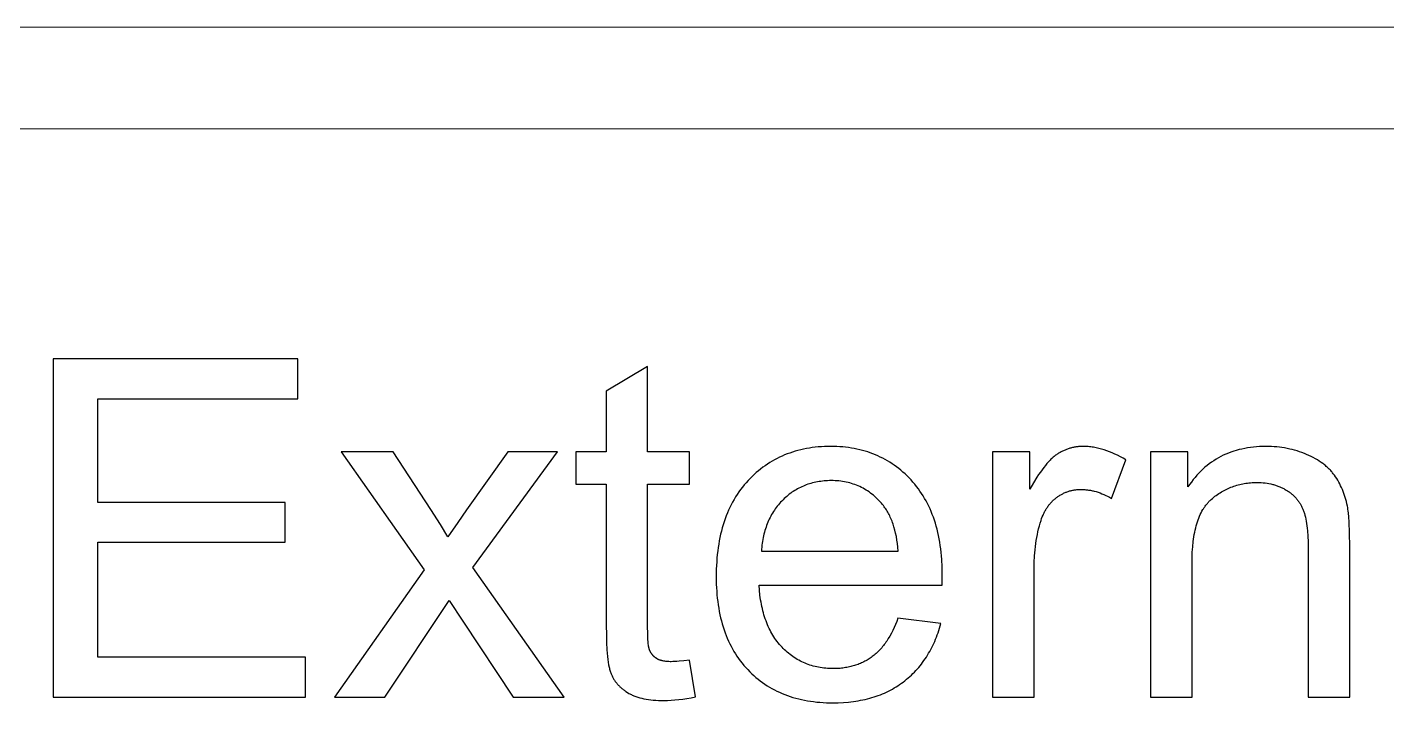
# Model space of a CAD drawing. Header units: metres. Extents: x 0 to 2861, y -1 to 1496.
# Drawn here: x 1.83 to 3.837, y 17.824 to 18.822 of the extents above; entities that cross this region are included whole.
import ezdxf

# ---------------------------------------------------------------- set-up
doc = ezdxf.new("R2010")
doc.units = ezdxf.units.M
doc.layers.add('ARS_DINDING', color=1, linetype='Continuous', lineweight=15)
doc.layers.add('Default', color=18, linetype='Continuous')

msp = doc.modelspace()

# ---------------------------------------------------------------- linework, layer by layer
at = {"layer": 'ARS_DINDING', "color": 251}
msp.add_lwpolyline([(0.0113, 18.8215), (0.0113, 18.6715), (4.4613, 18.6715), (4.4613, 18.8215), (0.1613, 18.8215)], dxfattribs=at)
at = {"layer": 'Default'}
for points in [[(2.2298, 18.3323), (1.8686, 18.3323)], [(1.8686, 18.3323), (1.8686, 17.8326)], [(2.2298, 18.2733), (2.2298, 18.3323)], [(2.7462, 18.321), (2.6852, 18.2842)], [(2.7462, 18.1946), (2.7462, 18.321)], [(1.9347, 18.1203), (1.9347, 18.2733)], [(1.9347, 18.2733), (2.2298, 18.2733)], [(2.6852, 18.2842), (2.6852, 18.1946)], [(2.3706, 18.1946), (2.2939, 18.1946)], [(2.2939, 18.1946), (2.4163, 18.0208)], [(2.4262, 18.1097), (2.3706, 18.1946)], [(2.54, 18.1946), (2.479, 18.109)], [(2.4882, 18.0242), (2.6133, 18.1946)], [(2.6133, 18.1946), (2.54, 18.1946)], [(2.6852, 18.1946), (2.6402, 18.1946)], [(2.6402, 18.1946), (2.6402, 18.1469)], [(2.8079, 18.1946), (2.7462, 18.1946)], [(2.8079, 18.1469), (2.8079, 18.1946)], [(3.1808, 17.9979), (3.1811, 18.0143), (3.1809, 18.0253), (3.1804, 18.0361), (3.18, 18.0413), (3.1795, 18.0465), (3.1789, 18.0516), (3.1782, 18.0566), (3.1775, 18.0615), (3.1766, 18.0664), (3.1757, 18.0712), (3.1746, 18.0759), (3.1735, 18.0805), (3.1723, 18.085), (3.171, 18.0895), (3.1696, 18.0939), (3.1681, 18.0982), (3.1665, 18.1024), (3.1649, 18.1066), (3.1631, 18.1106), (3.1613, 18.1146), (3.1594, 18.1185), (3.1573, 18.1224), (3.1552, 18.1261), (3.153, 18.1298), (3.1507, 18.1334), (3.1483, 18.1369), (3.1459, 18.1404), (3.1433, 18.1437), (3.1407, 18.147), (3.1379, 18.1502), (3.1351, 18.1533), (3.1322, 18.1564), (3.1292, 18.1593), (3.1262, 18.1622), (3.1232, 18.1649), (3.1201, 18.1676), (3.1169, 18.1701), (3.1137, 18.1726), (3.1104, 18.175), (3.1071, 18.1772), (3.1037, 18.1794), (3.1003, 18.1815), (3.0968, 18.1835), (3.0933, 18.1853), (3.0897, 18.1871), (3.0861, 18.1888), (3.0824, 18.1904), (3.0787, 18.1919), (3.0749, 18.1933), (3.0711, 18.1946), (3.0672, 18.1958), (3.0633, 18.1969), (3.0593, 18.1979), (3.0552, 18.1989), (3.0511, 18.1997), (3.047, 18.2004), (3.0428, 18.201), (3.0385, 18.2016), (3.0342, 18.202), (3.0299, 18.2023), (3.0255, 18.2026), (3.021, 18.2027), (3.0165, 18.2028), (3.0118, 18.2027), (3.0072, 18.2026), (3.0027, 18.2023), (2.9982, 18.202), (2.9937, 18.2015), (2.9893, 18.201), (2.985, 18.2004), (2.9807, 18.1996), (2.9765, 18.1988), (2.9723, 18.1978), (2.9682, 18.1968), (2.9642, 18.1957), (2.9602, 18.1944), (2.9562, 18.1931), (2.9523, 18.1917), (2.9485, 18.1902), (2.9447, 18.1885), (2.941, 18.1868), (2.9373, 18.185), (2.9337, 18.1831), (2.9301, 18.181), (2.9266, 18.1789), (2.9231, 18.1767), (2.9197, 18.1744), (2.9164, 18.172), (2.9131, 18.1695), (2.9098, 18.1669), (2.9067, 18.1641), (2.9035, 18.1613), (2.9005, 18.1584), (2.8974, 18.1554), (2.8945, 18.1523), (2.8916, 18.1491), (2.8888, 18.1459), (2.8861, 18.1425), (2.8834, 18.1391), (2.8809, 18.1356), (2.8785, 18.132), (2.8761, 18.1283), (2.8739, 18.1245), (2.8717, 18.1207), (2.8697, 18.1168), (2.8677, 18.1128), (2.8658, 18.1087), (2.864, 18.1046), (2.8623, 18.1004), (2.8607, 18.096), (2.8592, 18.0917), (2.8578, 18.0872), (2.8564, 18.0826), (2.8552, 18.078), (2.854, 18.0733), (2.853, 18.0685), (2.852, 18.0636), (2.8512, 18.0587), (2.8504, 18.0537), (2.8497, 18.0485), (2.8491, 18.0434), (2.8486, 18.0381), (2.8482, 18.0327), (2.8478, 18.0273), (2.8476, 18.0218), (2.8474, 18.0105), (2.8476, 17.9997), (2.8478, 17.9943), (2.8482, 17.9891), (2.8486, 17.9839), (2.8491, 17.9788), (2.8497, 17.9738), (2.8503, 17.9689), (2.8511, 17.964), (2.852, 17.9592), (2.8529, 17.9545), (2.854, 17.9499), (2.8551, 17.9453), (2.8563, 17.9408), (2.8577, 17.9364), (2.8591, 17.9321), (2.8606, 17.9279), (2.8622, 17.9237), (2.8638, 17.9196), (2.8656, 17.9156), (2.8675, 17.9116), (2.8694, 17.9078), (2.8715, 17.904), (2.8736, 17.9003), (2.8758, 17.8966), (2.8781, 17.8931), (2.8806, 17.8896), (2.883, 17.8862), (2.8856, 17.8829), (2.8883, 17.8796), (2.8911, 17.8764), (2.894, 17.8734), (2.8969, 17.8703), (2.8999, 17.8674), (2.903, 17.8646), (2.9061, 17.8619), (2.9093, 17.8593), (2.9126, 17.8567), (2.9159, 17.8543), (2.9193, 17.852), (2.9227, 17.8497), (2.9262, 17.8476), (2.9298, 17.8455), (2.9335, 17.8436), (2.9372, 17.8417), (2.941, 17.8399), (2.9448, 17.8382), (2.9487, 17.8367), (2.9527, 17.8352), (2.9567, 17.8338), (2.9608, 17.8325), (2.965, 17.8313), (2.9692, 17.8302), (2.9735, 17.8292), (2.9778, 17.8283), (2.9822, 17.8275), (2.9867, 17.8268), (2.9913, 17.8262), (2.9959, 17.8256), (3.0006, 17.8252), (3.0053, 17.8249), (3.0101, 17.8246), (3.015, 17.8245), (3.0199, 17.8244), (3.0277, 17.8246), (3.0353, 17.8249), (3.0427, 17.8255), (3.0464, 17.8259), (3.05, 17.8264), (3.0536, 17.8269), (3.0571, 17.8274), (3.0606, 17.8281), (3.064, 17.8288), (3.0674, 17.8295), (3.0708, 17.8303), (3.0741, 17.8312), (3.0773, 17.8321), (3.0805, 17.8331), (3.0837, 17.8342), (3.0868, 17.8353), (3.0899, 17.8364), (3.093, 17.8377), (3.096, 17.8389), (3.0989, 17.8403), (3.1018, 17.8417), (3.1047, 17.8432), (3.1075, 17.8447), (3.1103, 17.8463), (3.113, 17.8479), (3.1157, 17.8496), (3.1183, 17.8514), (3.1209, 17.8532), (3.1235, 17.8551), (3.126, 17.8571), (3.1285, 17.8591), (3.1309, 17.8611), (3.1332, 17.8632), (3.1356, 17.8653), (3.1378, 17.8675), (3.14, 17.8697), (3.1422, 17.872), (3.1443, 17.8743), (3.1464, 17.8767), (3.1484, 17.8791), (3.1503, 17.8816), (3.1522, 17.8841), (3.1541, 17.8867), (3.1559, 17.8893), (3.1577, 17.892), (3.1594, 17.8947), (3.161, 17.8975), (3.1627, 17.9003), (3.1642, 17.9032), (3.1657, 17.9061), (3.1672, 17.9091), (3.1686, 17.9121), (3.17, 17.9151), (3.1713, 17.9182), (3.1725, 17.9214), (3.1737, 17.9246), (3.1749, 17.9279), (3.176, 17.9312), (3.1771, 17.9345), (3.1791, 17.9414)], [(3.3106, 18.1946), (3.2554, 18.1946)], [(3.2554, 18.1946), (3.2554, 17.8326)], [(3.4521, 18.183), (3.4481, 18.1854), (3.4441, 18.1876), (3.4401, 18.1897), (3.4361, 18.1916), (3.4321, 18.1934), (3.4282, 18.195), (3.4242, 18.1965), (3.4203, 18.1978), (3.4183, 18.1984), (3.4163, 18.199), (3.4144, 18.1995), (3.4124, 18.2), (3.4105, 18.2004), (3.4085, 18.2008), (3.4065, 18.2012), (3.4046, 18.2015), (3.4026, 18.2018), (3.4007, 18.2021), (3.3987, 18.2023), (3.3968, 18.2025), (3.3948, 18.2026), (3.3929, 18.2027), (3.391, 18.2027), (3.389, 18.2028), (3.3877, 18.2028), (3.3863, 18.2027), (3.385, 18.2027), (3.3837, 18.2026), (3.3824, 18.2025), (3.3811, 18.2023), (3.3798, 18.2022), (3.3785, 18.202), (3.3772, 18.2018), (3.3759, 18.2016), (3.3747, 18.2013), (3.3734, 18.201), (3.3722, 18.2007), (3.3709, 18.2004), (3.3697, 18.2001), (3.3684, 18.1997), (3.3672, 18.1993), (3.366, 18.1989), (3.3648, 18.1984), (3.3636, 18.198), (3.3624, 18.1975), (3.3612, 18.197), (3.36, 18.1964), (3.3588, 18.1959), (3.3576, 18.1953), (3.3565, 18.1947), (3.3553, 18.194), (3.3542, 18.1934), (3.353, 18.1927), (3.3519, 18.192), (3.3508, 18.1913), (3.3496, 18.1905), (3.3485, 18.1897), (3.3474, 18.1889), (3.3463, 18.188), (3.3451, 18.187), (3.344, 18.186), (3.3428, 18.185), (3.3417, 18.1839), (3.3405, 18.1827), (3.3393, 18.1815), (3.3381, 18.1803), (3.3358, 18.1776), (3.3334, 18.1747), (3.3309, 18.1717), (3.3285, 18.1684), (3.326, 18.1649), (3.3235, 18.1612), (3.321, 18.1573), (3.3159, 18.1489), (3.3106, 18.1397)], [(3.3106, 18.1397), (3.3106, 18.1946)], [(3.5437, 18.1946), (3.4885, 18.1946)], [(3.4885, 18.1946), (3.4885, 17.8326)], [(3.7827, 18.0552), (3.7825, 18.0749), (3.7818, 18.0914), (3.7813, 18.0985), (3.7808, 18.1047), (3.7804, 18.1075), (3.7801, 18.1102), (3.7797, 18.1126), (3.7793, 18.1148), (3.7786, 18.1181), (3.7778, 18.1213), (3.7769, 18.1244), (3.776, 18.1275), (3.7751, 18.1305), (3.774, 18.1335), (3.7729, 18.1364), (3.7718, 18.1393), (3.7705, 18.1421), (3.7693, 18.1448), (3.7679, 18.1475), (3.7665, 18.1502), (3.765, 18.1528), (3.7635, 18.1553), (3.7618, 18.1578), (3.7602, 18.1602), (3.7593, 18.1613), (3.7584, 18.1625), (3.7575, 18.1637), (3.7566, 18.1648), (3.7556, 18.1659), (3.7546, 18.1671), (3.7536, 18.1682), (3.7525, 18.1692), (3.7514, 18.1703), (3.7503, 18.1714), (3.7492, 18.1724), (3.748, 18.1734), (3.7468, 18.1745), (3.7456, 18.1755), (3.7444, 18.1764), (3.7431, 18.1774), (3.7405, 18.1793), (3.7377, 18.1812), (3.7349, 18.1829), (3.732, 18.1847), (3.7289, 18.1863), (3.7258, 18.188), (3.7225, 18.1895), (3.7191, 18.191), (3.7157, 18.1924), (3.7122, 18.1938), (3.7086, 18.195), (3.7051, 18.1962), (3.7014, 18.1972), (3.6978, 18.1982), (3.6941, 18.199), (3.6903, 18.1998), (3.6866, 18.2005), (3.6827, 18.2011), (3.6789, 18.2016), (3.675, 18.202), (3.671, 18.2024), (3.667, 18.2026), (3.663, 18.2027), (3.659, 18.2028), (3.6543, 18.2027), (3.6497, 18.2025), (3.6451, 18.2022), (3.6407, 18.2018), (3.6363, 18.2013), (3.6319, 18.2007), (3.6277, 18.1999), (3.6235, 18.199), (3.6194, 18.1981), (3.6153, 18.1969), (3.6114, 18.1957), (3.6074, 18.1944), (3.6036, 18.1929), (3.5998, 18.1914), (3.5961, 18.1897), (3.5925, 18.1879), (3.5889, 18.1859), (3.5854, 18.1839), (3.582, 18.1817), (3.5786, 18.1795), (3.5754, 18.1771), (3.5721, 18.1746), (3.569, 18.172), (3.5659, 18.1692), (3.5629, 18.1664), (3.5599, 18.1634), (3.5571, 18.1603), (3.5543, 18.1571), (3.5515, 18.1538), (3.5489, 18.1503), (3.5463, 18.1468), (3.5437, 18.1431)], [(3.5437, 18.1431), (3.5437, 18.1946)], [(3.4309, 18.1261), (3.4521, 18.183)], [(2.6402, 18.1469), (2.6852, 18.1469)], [(2.6852, 18.1469), (2.6852, 17.9386)], [(2.7462, 17.9352), (2.7462, 18.1469)], [(2.7462, 18.1469), (2.8079, 18.1469)], [(3.1163, 18.0484), (3.1158, 18.054), (3.1151, 18.0594), (3.1143, 18.0647), (3.1134, 18.0698), (3.1123, 18.0747), (3.1112, 18.0794), (3.1099, 18.084), (3.1092, 18.0862), (3.1085, 18.0883), (3.1078, 18.0905), (3.107, 18.0925), (3.1062, 18.0946), (3.1054, 18.0965), (3.1045, 18.0985), (3.1036, 18.1004), (3.1027, 18.1022), (3.1018, 18.104), (3.1008, 18.1058), (3.0998, 18.1075), (3.0988, 18.1092), (3.0977, 18.1108), (3.0966, 18.1124), (3.0955, 18.1139), (3.0943, 18.1154), (3.0932, 18.1169), (3.0913, 18.1191), (3.0894, 18.1212), (3.0875, 18.1232), (3.0856, 18.1252), (3.0836, 18.1271), (3.0816, 18.1289), (3.0795, 18.1307), (3.0774, 18.1324), (3.0753, 18.134), (3.0732, 18.1356), (3.071, 18.1371), (3.0687, 18.1385), (3.0665, 18.1398), (3.0642, 18.1411), (3.0619, 18.1423), (3.0595, 18.1435), (3.0571, 18.1445), (3.0547, 18.1455), (3.0522, 18.1465), (3.0497, 18.1473), (3.0472, 18.1481), (3.0447, 18.1489), (3.0421, 18.1495), (3.0394, 18.1501), (3.0368, 18.1506), (3.0341, 18.1511), (3.0313, 18.1515), (3.0286, 18.1518), (3.0258, 18.152), (3.0229, 18.1522), (3.0201, 18.1523), (3.0172, 18.1523), (3.0145, 18.1523), (3.0119, 18.1522), (3.0094, 18.1521), (3.0068, 18.1519), (3.0043, 18.1516), (3.0018, 18.1513), (2.9993, 18.151), (2.9969, 18.1506), (2.9945, 18.1501), (2.9921, 18.1496), (2.9897, 18.149), (2.9874, 18.1483), (2.985, 18.1477), (2.9828, 18.1469), (2.9805, 18.1461), (2.9783, 18.1453), (2.9761, 18.1443), (2.9739, 18.1434), (2.9717, 18.1424), (2.9696, 18.1413), (2.9675, 18.1401), (2.9654, 18.139), (2.9634, 18.1377), (2.9613, 18.1364), (2.9593, 18.1351), (2.9574, 18.1336), (2.9554, 18.1322), (2.9535, 18.1307), (2.9516, 18.1291), (2.9498, 18.1275), (2.9479, 18.1258), (2.9461, 18.124), (2.9443, 18.1222), (2.9426, 18.1204), (2.9409, 18.1186), (2.9393, 18.1167), (2.9377, 18.1147), (2.9362, 18.1128), (2.9347, 18.1107), (2.9333, 18.1087), (2.9319, 18.1066), (2.9306, 18.1045), (2.9293, 18.1023), (2.9281, 18.1001), (2.9269, 18.0979), (2.9258, 18.0956), (2.9248, 18.0933), (2.9237, 18.091), (2.9228, 18.0886), (2.9218, 18.0862), (2.921, 18.0837), (2.9202, 18.0812), (2.9194, 18.0787), (2.9187, 18.0761), (2.918, 18.0735), (2.9174, 18.0709), (2.9168, 18.0682), (2.9163, 18.0655), (2.9158, 18.0627), (2.9154, 18.0599), (2.915, 18.0571), (2.9147, 18.0542), (2.9144, 18.0513), (2.9142, 18.0484)], [(3.5499, 18.0303), (3.55, 18.0388), (3.5503, 18.047), (3.5509, 18.0548), (3.5517, 18.0623), (3.5521, 18.0659), (3.5527, 18.0694), (3.5532, 18.0728), (3.5539, 18.0762), (3.5546, 18.0794), (3.5553, 18.0826), (3.5561, 18.0857), (3.557, 18.0887), (3.5579, 18.0916), (3.5589, 18.0944), (3.5599, 18.0971), (3.561, 18.0998), (3.5621, 18.1023), (3.5633, 18.1048), (3.5646, 18.1072), (3.5659, 18.1095), (3.5666, 18.1106), (3.5673, 18.1117), (3.568, 18.1128), (3.5687, 18.1138), (3.5694, 18.1148), (3.5701, 18.1159), (3.5709, 18.1168), (3.5717, 18.1178), (3.5725, 18.1187), (3.5733, 18.1197), (3.5741, 18.1206), (3.5749, 18.1214), (3.5757, 18.1223), (3.5766, 18.1231), (3.5775, 18.1239), (3.5783, 18.1247), (3.5801, 18.1262), (3.5819, 18.1277), (3.5838, 18.1292), (3.5856, 18.1305), (3.5875, 18.1319), (3.5894, 18.1332), (3.5913, 18.1344), (3.5932, 18.1356), (3.5952, 18.1367), (3.5972, 18.1378), (3.5992, 18.1389), (3.6012, 18.1399), (3.6032, 18.1408), (3.6053, 18.1417), (3.6074, 18.1426), (3.6095, 18.1434), (3.6116, 18.1441), (3.6138, 18.1448), (3.6159, 18.1455), (3.6181, 18.1461), (3.6203, 18.1467), (3.6225, 18.1472), (3.6248, 18.1476), (3.6271, 18.148), (3.6294, 18.1484), (3.6317, 18.1487), (3.634, 18.149), (3.6364, 18.1492), (3.6387, 18.1494), (3.6411, 18.1495), (3.6436, 18.1496), (3.646, 18.1496), (3.649, 18.1496), (3.652, 18.1494), (3.655, 18.1492), (3.6579, 18.1489), (3.6607, 18.1485), (3.6635, 18.148), (3.6663, 18.1475), (3.669, 18.1468), (3.6703, 18.1465), (3.6716, 18.1461), (3.6729, 18.1457), (3.6742, 18.1453), (3.6755, 18.1448), (3.6768, 18.1444), (3.678, 18.1439), (3.6793, 18.1434), (3.6805, 18.1428), (3.6817, 18.1423), (3.6829, 18.1417), (3.6841, 18.1411), (3.6853, 18.1405), (3.6865, 18.1399), (3.6876, 18.1392), (3.6888, 18.1385), (3.6899, 18.1378), (3.691, 18.1371), (3.6921, 18.1364), (3.6932, 18.1356), (3.6942, 18.1349), (3.6952, 18.1341), (3.6962, 18.1333), (3.6972, 18.1325), (3.6982, 18.1317), (3.6991, 18.1309), (3.7, 18.13), (3.7009, 18.1292), (3.7018, 18.1283), (3.7026, 18.1274), (3.7034, 18.1265), (3.7042, 18.1256), (3.705, 18.1246), (3.7058, 18.1237), (3.7065, 18.1227), (3.7072, 18.1217), (3.7079, 18.1208), (3.7086, 18.1197), (3.7093, 18.1187), (3.7099, 18.1177), (3.7105, 18.1166), (3.7111, 18.1156), (3.7117, 18.1145), (3.7122, 18.1134), (3.7127, 18.1123), (3.7132, 18.1112), (3.7137, 18.11), (3.7142, 18.1089), (3.7146, 18.1077), (3.715, 18.1065), (3.7154, 18.1052), (3.7158, 18.1039), (3.7166, 18.1012), (3.7173, 18.0984), (3.7179, 18.0954), (3.7185, 18.0923), (3.7191, 18.089), (3.7195, 18.0856), (3.72, 18.082), (3.7203, 18.0783), (3.7209, 18.0704), (3.7212, 18.0619), (3.7213, 18.0528)], [(3.3168, 18.0221), (3.3169, 18.0317), (3.3174, 18.0412), (3.3178, 18.0458), (3.3182, 18.0504), (3.3187, 18.055), (3.3193, 18.0594), (3.32, 18.0639), (3.3207, 18.0683), (3.3216, 18.0727), (3.3225, 18.077), (3.3235, 18.0812), (3.3246, 18.0854), (3.3257, 18.0896), (3.327, 18.0937), (3.3279, 18.0963), (3.3288, 18.0989), (3.3299, 18.1014), (3.3304, 18.1026), (3.331, 18.1039), (3.3315, 18.105), (3.3321, 18.1062), (3.3328, 18.1074), (3.3334, 18.1085), (3.334, 18.1096), (3.3347, 18.1107), (3.3354, 18.1118), (3.3361, 18.1128), (3.3368, 18.1139), (3.3376, 18.1149), (3.3383, 18.1159), (3.3391, 18.1169), (3.3399, 18.1178), (3.3407, 18.1188), (3.3415, 18.1197), (3.3424, 18.1206), (3.3432, 18.1215), (3.3441, 18.1224), (3.345, 18.1233), (3.346, 18.1241), (3.3469, 18.1249), (3.3478, 18.1257), (3.3488, 18.1265), (3.3498, 18.1273), (3.3508, 18.128), (3.3518, 18.1287), (3.3529, 18.1294), (3.3539, 18.1301), (3.3549, 18.1308), (3.356, 18.1314), (3.357, 18.132), (3.3581, 18.1326), (3.3592, 18.1331), (3.3602, 18.1337), (3.3613, 18.1342), (3.3624, 18.1346), (3.3635, 18.1351), (3.3646, 18.1355), (3.3657, 18.136), (3.3669, 18.1363), (3.368, 18.1367), (3.3691, 18.1371), (3.3703, 18.1374), (3.3714, 18.1377), (3.3726, 18.1379), (3.3738, 18.1382), (3.375, 18.1384), (3.3761, 18.1386), (3.3773, 18.1388), (3.3785, 18.1389), (3.3798, 18.1391), (3.381, 18.1392), (3.3822, 18.1393), (3.3834, 18.1393), (3.3847, 18.1394), (3.3859, 18.1394), (3.3873, 18.1394), (3.3888, 18.1393), (3.3902, 18.1393), (3.3916, 18.1392), (3.393, 18.139), (3.3944, 18.1389), (3.3958, 18.1387), (3.3972, 18.1385), (3.3986, 18.1383), (3.4, 18.1381), (3.4014, 18.1378), (3.4028, 18.1375), (3.4042, 18.1372), (3.4056, 18.1368), (3.4084, 18.1361), (3.4113, 18.1352), (3.4141, 18.1342), (3.4169, 18.1331), (3.4197, 18.1319), (3.4225, 18.1306), (3.4253, 18.1292), (3.4281, 18.1277), (3.4309, 18.1261)], [(2.2111, 18.1203), (1.9347, 18.1203)], [(2.2111, 18.0617), (2.2111, 18.1203)], [(2.4514, 18.0692), (2.4403, 18.0875), (2.4262, 18.1097)], [(2.479, 18.109), (2.4658, 18.0904), (2.4514, 18.0692)], [(1.9347, 17.8916), (1.9347, 18.0617)], [(1.9347, 18.0617), (2.2111, 18.0617)], [(2.9142, 18.0484), (3.1163, 18.0484)], [(3.7213, 18.0528), (3.7213, 17.8326)], [(3.7827, 17.8326), (3.7827, 18.0552)], [(3.5499, 17.8326), (3.5499, 18.0303)], [(2.4163, 18.0208), (2.284, 17.8326)], [(2.6228, 17.8326), (2.4882, 18.0242)], [(3.3168, 17.8326), (3.3168, 18.0221)], [(3.1157, 17.9492), (3.1139, 17.9444), (3.112, 17.9398), (3.1101, 17.9354), (3.1081, 17.9311), (3.106, 17.927), (3.1038, 17.923), (3.1015, 17.9192), (3.1004, 17.9174), (3.0992, 17.9156), (3.098, 17.9139), (3.0968, 17.9122), (3.0956, 17.9105), (3.0943, 17.9089), (3.0931, 17.9073), (3.0918, 17.9058), (3.0905, 17.9043), (3.0891, 17.9028), (3.0878, 17.9014), (3.0864, 17.9), (3.085, 17.8987), (3.0836, 17.8974), (3.0822, 17.8961), (3.0808, 17.8949), (3.0793, 17.8937), (3.0778, 17.8926), (3.0763, 17.8915), (3.0748, 17.8905), (3.0733, 17.8894), (3.0717, 17.8885), (3.0701, 17.8875), (3.0685, 17.8866), (3.0669, 17.8857), (3.0653, 17.8849), (3.0636, 17.884), (3.062, 17.8833), (3.0603, 17.8825), (3.0585, 17.8818), (3.0568, 17.8811), (3.0551, 17.8805), (3.0533, 17.8799), (3.0515, 17.8793), (3.0497, 17.8788), (3.0479, 17.8783), (3.046, 17.8778), (3.0441, 17.8774), (3.0423, 17.877), (3.0404, 17.8766), (3.0384, 17.8763), (3.0365, 17.876), (3.0345, 17.8757), (3.0325, 17.8755), (3.0305, 17.8753), (3.0285, 17.8752), (3.0244, 17.875), (3.0202, 17.8749), (3.0174, 17.8749), (3.0146, 17.875), (3.0119, 17.8752), (3.0091, 17.8754), (3.0064, 17.8757), (3.0038, 17.876), (3.0011, 17.8764), (2.9985, 17.8769), (2.9959, 17.8774), (2.9934, 17.878), (2.9908, 17.8786), (2.9883, 17.8793), (2.9859, 17.8801), (2.9834, 17.881), (2.981, 17.8819), (2.9787, 17.8828), (2.9763, 17.8838), (2.974, 17.8849), (2.9717, 17.8861), (2.9694, 17.8873), (2.9672, 17.8885), (2.965, 17.8899), (2.9628, 17.8913), (2.9607, 17.8927), (2.9586, 17.8942), (2.9565, 17.8958), (2.9544, 17.8975), (2.9524, 17.8992), (2.9504, 17.9009), (2.9484, 17.9027), (2.9465, 17.9046), (2.9446, 17.9066), (2.9427, 17.9086), (2.9409, 17.9107), (2.9391, 17.9128), (2.9374, 17.9149), (2.9357, 17.9172), (2.9341, 17.9195), (2.9326, 17.9218), (2.9311, 17.9242), (2.9296, 17.9266), (2.9282, 17.9291), (2.9269, 17.9317), (2.9256, 17.9343), (2.9244, 17.937), (2.9232, 17.9397), (2.922, 17.9424), (2.921, 17.9453), (2.9199, 17.9482), (2.919, 17.9511), (2.918, 17.9541), (2.9172, 17.9571), (2.9163, 17.9602), (2.9156, 17.9634), (2.9149, 17.9666), (2.9142, 17.9699), (2.9136, 17.9732), (2.913, 17.9765), (2.9121, 17.9835), (2.9114, 17.9906), (2.9108, 17.9979)], [(2.9108, 17.9979), (3.1808, 17.9979)], [(2.3583, 17.8326), (2.4534, 17.9754)], [(2.4534, 17.9754), (2.4732, 17.9451)], [(2.4732, 17.9451), (2.5475, 17.8326)], [(3.1791, 17.9414), (3.1157, 17.9492)], [(2.6852, 17.9386), (2.6853, 17.9254), (2.6857, 17.9134), (2.6862, 17.9026), (2.6871, 17.8929), (2.6876, 17.8885), (2.6881, 17.8845), (2.6887, 17.8807), (2.6894, 17.8772), (2.6898, 17.8755), (2.6901, 17.874), (2.6905, 17.8725), (2.6909, 17.8711), (2.6914, 17.8698), (2.6918, 17.8685), (2.6922, 17.8673), (2.6927, 17.8662), (2.6932, 17.8651), (2.6937, 17.8641), (2.6942, 17.863), (2.6947, 17.862), (2.6953, 17.861), (2.6959, 17.86), (2.6965, 17.859), (2.6971, 17.858), (2.6978, 17.857), (2.6984, 17.8561), (2.6991, 17.8551), (2.6998, 17.8542), (2.7006, 17.8533), (2.7013, 17.8524), (2.7021, 17.8515), (2.7029, 17.8506), (2.7037, 17.8498), (2.7046, 17.8489), (2.7054, 17.8481), (2.7063, 17.8473), (2.7072, 17.8465), (2.7082, 17.8457), (2.7091, 17.8449), (2.7101, 17.8441), (2.7111, 17.8434), (2.7121, 17.8426), (2.7131, 17.8419), (2.7142, 17.8412), (2.7163, 17.8398), (2.7186, 17.8384), (2.7198, 17.8378), (2.721, 17.8371), (2.7222, 17.8365), (2.7234, 17.8359), (2.7247, 17.8354), (2.726, 17.8348), (2.7274, 17.8343), (2.7287, 17.8338), (2.7301, 17.8333), (2.7316, 17.8328), (2.733, 17.8324), (2.7345, 17.832), (2.7376, 17.8312), (2.7407, 17.8305), (2.744, 17.8299), (2.7475, 17.8293), (2.751, 17.8289), (2.7546, 17.8285), (2.7584, 17.8282), (2.7623, 17.828), (2.7663, 17.8279), (2.7704, 17.8279), (2.7756, 17.8279), (2.781, 17.8282), (2.7865, 17.8286), (2.7922, 17.8292), (2.7981, 17.83), (2.8041, 17.8309), (2.8104, 17.832), (2.8168, 17.8333)], [(2.8079, 17.8875), (2.7999, 17.8865), (2.7928, 17.8857), (2.7895, 17.8854), (2.7865, 17.8853), (2.7836, 17.8852), (2.781, 17.8851), (2.7793, 17.8851), (2.7777, 17.8852), (2.7761, 17.8853), (2.7745, 17.8854), (2.7731, 17.8855), (2.7716, 17.8857), (2.7702, 17.886), (2.7689, 17.8862), (2.7676, 17.8865), (2.767, 17.8867), (2.7664, 17.8868), (2.7658, 17.887), (2.7652, 17.8872), (2.7646, 17.8874), (2.7641, 17.8876), (2.7635, 17.8878), (2.763, 17.888), (2.7625, 17.8883), (2.7619, 17.8885), (2.7614, 17.8888), (2.7609, 17.889), (2.7605, 17.8893), (2.76, 17.8895), (2.7596, 17.8898), (2.7591, 17.8901), (2.7587, 17.8904), (2.7582, 17.8907), (2.7578, 17.891), (2.7574, 17.8913), (2.757, 17.8916), (2.7566, 17.892), (2.7562, 17.8923), (2.7558, 17.8926), (2.7555, 17.893), (2.7551, 17.8933), (2.7547, 17.8937), (2.7544, 17.894), (2.754, 17.8944), (2.7537, 17.8947), (2.7534, 17.8951), (2.7531, 17.8955), (2.7527, 17.8959), (2.7524, 17.8963), (2.7522, 17.8967), (2.7519, 17.8971), (2.7516, 17.8975), (2.7513, 17.8979), (2.7511, 17.8983), (2.7508, 17.8988), (2.7506, 17.8992), (2.7503, 17.8996), (2.7501, 17.9001), (2.7499, 17.9005), (2.7496, 17.901), (2.7494, 17.9015), (2.7493, 17.9017), (2.7492, 17.902), (2.749, 17.9025), (2.7489, 17.903), (2.7487, 17.9036), (2.7485, 17.9043), (2.7483, 17.9049), (2.7482, 17.9057), (2.748, 17.9064), (2.7477, 17.908), (2.7475, 17.9097), (2.7472, 17.9116), (2.747, 17.9137), (2.7467, 17.9182), (2.7464, 17.9233), (2.7463, 17.9289), (2.7462, 17.9352)], [(2.2414, 17.8916), (1.9347, 17.8916)], [(2.2414, 17.8326), (2.2414, 17.8916)], [(2.8168, 17.8333), (2.8079, 17.8875)], [(1.8686, 17.8326), (2.2414, 17.8326)], [(2.284, 17.8326), (2.3583, 17.8326)], [(2.5475, 17.8326), (2.6228, 17.8326)], [(3.2554, 17.8326), (3.3168, 17.8326)], [(3.4885, 17.8326), (3.5499, 17.8326)], [(3.7213, 17.8326), (3.7827, 17.8326)]]:
    msp.add_lwpolyline(points, dxfattribs=at)

doc.saveas('drawing.dxf')
